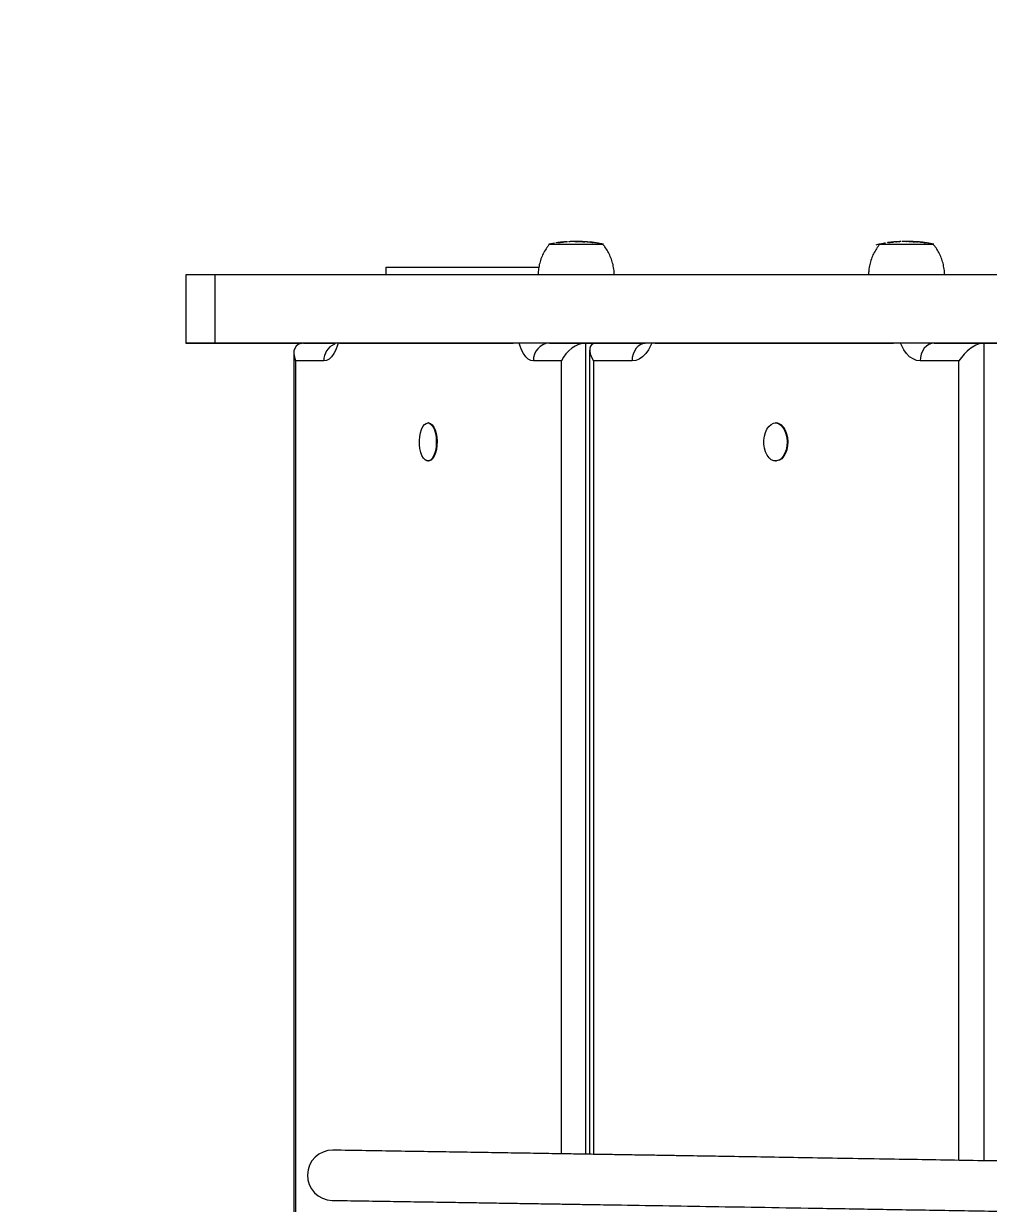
# Model space of a CAD drawing. Header units: millimetres. Extents: x -5411 to 4453, y -4856 to 4572.
# Drawn here: x -2352.3 to -1971.7, y -863.9 to -398.5 of the extents above; entities that cross this region are included whole.
import ezdxf

# ---------------------------------------------------------------- set-up
doc = ezdxf.new("R2010")
doc.units = ezdxf.units.MM
for name, color, linetype in [('DIKOM_ОБЪЕКТ', 7, 'Continuous'), ('DIKOM_РАЗМЕР_ЗОНА', 7, 'Continuous'), ('DIKOM_РАЗМЕР_ОБЪЕКТА', 7, 'Continuous')]:
    doc.layers.add(name, color=color, linetype=linetype)
doc.styles.add('style1', font='arial.ttf', dxfattribs={"width": 0.8})
doc.dimstyles.new('1-50', dxfattribs={"dimtxt": 300, "dimasz": 200, "dimexe": 100, "dimexo": 0, "dimgap": 100, "dimtad": 1, "dimdec": 0, "dimtxsty": 'style1', "dimcen": 0, "dimclrd": 7, "dimclre": 7, "dimadec": 1, "dimazin": 2, "dimtfac": 1, "dimtdec": 0, "dimtmove": 1, "dimatfit": 3, "dimfxl": 0, "dimlwd": 25, "dimlwe": 18, "dimarcsym": 0})

# ---------------------------------------------------------------- blocks, each defined once
blk = doc.blocks.new('*D18')
at = {"layer": 'Defpoints', "color": 0, "transparency": 16777216}
for p in [(2387.05, 2132.04), (-2288.17, -1197.55), (-2288.17, -4149.78)]:
    blk.add_point(p, dxfattribs=at)
at = {"layer": 'DIKOM_РАЗМЕР_ОБЪЕКТА', "color": 7, "lineweight": 18, "transparency": 16777216}
for p, q in [((2387.05, 2132.04), (2387.05, -4249.78)), ((-2288.17, -1197.55), (-2288.17, -4249.78))]:
    blk.add_line(p, q, dxfattribs=at)
at = {"layer": 'DIKOM_РАЗМЕР_ОБЪЕКТА', "color": 7, "lineweight": 25, "transparency": 16777216}
blk.add_line((2187.05, -4149.78), (-2088.17, -4149.78), dxfattribs=at)
at = {"layer": 'DIKOM_РАЗМЕР_ОБЪЕКТА', "color": 7, "transparency": 16777216}
for points in [[(-2088.17, -4116.44), (-2088.17, -4183.11), (-2288.17, -4149.78)], [(2187.05, -4116.44), (2187.05, -4183.11), (2387.05, -4149.78)]]:
    blk.add_solid(points, dxfattribs=at)
at = {"layer": 'DIKOM_РАЗМЕР_ОБЪЕКТА', "color": 0, "transparency": 16777216, "insert": (49.44, -3896.6), "char_height": 300, "attachment_point": 5, "style": 'style1'}
blk.add_mtext('4700', dxfattribs=at)
blk = doc.blocks.new('*D17')
at = {"layer": 'Defpoints', "color": 0, "transparency": 16777216}
for p in [(2072.05, 2677.64), (-4352.5, -1563.61), (-993.06, -1563.61)]:
    blk.add_point(p, dxfattribs=at)
at = {"layer": 'DIKOM_РАЗМЕР_ОБЪЕКТА', "color": 7, "lineweight": 18, "transparency": 16777216}
for p, q in [((2072.05, 2677.64), (-4452.5, 2677.64)), ((-993.06, -1563.61), (-4452.5, -1563.61))]:
    blk.add_line(p, q, dxfattribs=at)
at = {"layer": 'DIKOM_РАЗМЕР_ОБЪЕКТА', "color": 7, "lineweight": 25, "transparency": 16777216}
blk.add_line((-4352.5, 2477.64), (-4352.5, -1363.61), dxfattribs=at)
at = {"layer": 'DIKOM_РАЗМЕР_ОБЪЕКТА', "color": 7, "transparency": 16777216}
for points in [[(-4385.83, 2477.64), (-4319.17, 2477.64), (-4352.5, 2677.64)], [(-4385.83, -1363.61), (-4319.17, -1363.61), (-4352.5, -1563.61)]]:
    blk.add_solid(points, dxfattribs=at)
at = {"layer": 'DIKOM_РАЗМЕР_ОБЪЕКТА', "color": 0, "transparency": 16777216, "insert": (-4505.67, 774.58), "char_height": 300, "attachment_point": 5, "rotation": 90, "style": 'style1'}
blk.add_mtext('4200', dxfattribs=at)
blk = doc.blocks.new('*D15')
at = {"layer": 'Defpoints', "color": 0, "transparency": 16777216}
for p in [(4453.3, 2185.88), (-3812.95, -1476.34), (4453.3, -4756.32)]:
    blk.add_point(p, dxfattribs=at)
at = {"layer": 'DIKOM_РАЗМЕР_ЗОНА', "color": 7, "lineweight": 18, "transparency": 16777216}
for p, q in [((4453.3, 2185.88), (4453.3, -4856.32)), ((-3812.95, -1476.34), (-3812.95, -4856.32))]:
    blk.add_line(p, q, dxfattribs=at)
at = {"layer": 'DIKOM_РАЗМЕР_ЗОНА', "color": 7, "lineweight": 25, "transparency": 16777216}
blk.add_line((-3612.95, -4756.32), (4253.3, -4756.32), dxfattribs=at)
at = {"layer": 'DIKOM_РАЗМЕР_ЗОНА', "color": 7, "transparency": 16777216}
for points in [[(-3612.95, -4722.99), (-3612.95, -4789.66), (-3812.95, -4756.32)], [(4253.3, -4722.99), (4253.3, -4789.66), (4453.3, -4756.32)]]:
    blk.add_solid(points, dxfattribs=at)
at = {"layer": 'DIKOM_РАЗМЕР_ЗОНА', "color": 0, "transparency": 16777216, "insert": (320.18, -4503.05), "char_height": 300, "attachment_point": 5, "style": 'style1'}
blk.add_mtext('8300', dxfattribs=at)
blk = doc.blocks.new('*D16')
at = {"layer": 'Defpoints', "color": 0, "transparency": 16777216}
for p in [(-4960.5, 4571.52), (2653.3, 4571.52), (491.45, -3022.36)]:
    blk.add_point(p, dxfattribs=at)
at = {"layer": 'DIKOM_РАЗМЕР_ЗОНА', "color": 7, "lineweight": 18, "transparency": 16777216}
for p, q in [((2653.3, 4571.52), (-5060.5, 4571.52)), ((491.45, -3022.36), (-5060.5, -3022.36))]:
    blk.add_line(p, q, dxfattribs=at)
at = {"layer": 'DIKOM_РАЗМЕР_ЗОНА', "color": 7, "lineweight": 25, "transparency": 16777216}
blk.add_line((-4960.5, -2822.36), (-4960.5, 4371.52), dxfattribs=at)
at = {"layer": 'DIKOM_РАЗМЕР_ЗОНА', "color": 7, "transparency": 16777216}
for points in [[(-4993.84, 4371.52), (-4927.17, 4371.52), (-4960.5, 4571.52)], [(-4993.84, -2822.36), (-4927.17, -2822.36), (-4960.5, -3022.36)]]:
    blk.add_solid(points, dxfattribs=at)
at = {"layer": 'DIKOM_РАЗМЕР_ЗОНА', "color": 0, "transparency": 16777216, "insert": (-5213.68, 774.58), "char_height": 300, "attachment_point": 5, "rotation": 90, "style": 'style1'}
blk.add_mtext('7600', dxfattribs=at)

msp = doc.modelspace()

# ---------------------------------------------------------------- linework, layer by layer
at = {"layer": 'DIKOM_ОБЪЕКТ', "color": 7, "linetype": 'Continuous', "lineweight": 15}
for p, q in [((-2142.94, -485.12), (-2145, -485.52)), ((-2141, -484.84), (-2142.3, -485.03)), ((-2141.96, -484.96), (-2141.87, -484.94)), ((-2141.81, -484.93), (-2141.8, -484.93)), ((-2141.47, -484.89), (-2141.47, -484.88)), ((-2138.38, -484.58), (-2138.27, -484.57)), ((-2137.81, -484.54), (-2137.92, -484.56)), ((-2136.6, -484.51), (-2137.39, -484.54)), ((-2137.11, -484.52), (-2136.99, -484.51)), ((-2136.28, -484.5), (-2136.56, -484.5)), ((-2134.81, -484.49), (-2134.99, -484.49)), ((-2134.82, -484.5), (-2134.2, -484.49)), ((-2134.34, -484.52), (-2133.4, -484.5)), ((-2128.6, -484.75), (-2129.33, -484.65)), ((-2128.7, -484.72), (-2128.43, -484.74)), ((-2127.22, -484.89), (-2128.14, -484.8)), ((-2128.07, -484.78), (-2127.6, -484.84)), ((-2126.96, -484.92), (-2127.22, -484.88)), ((-2011.17, -484.88), (-2011.17, -484.88)), ((-2008.19, -484.59), (-2008.96, -484.63)), ((-2008.17, -484.58), (-2008, -484.57)), ((-2007.54, -484.54), (-2007.72, -484.55)), ((-2006.92, -484.52), (-2006.71, -484.51)), ((-2004.65, -484.49), (-2004.8, -484.49)), ((-2004.14, -484.49), (-2004.05, -484.49)), ((-2000.65, -484.53), (-2000.63, -484.53)), ((-1998.71, -484.67), (-1998.88, -484.65)), ((-1998.54, -484.75), (-1998.88, -484.66)), ((-1998.48, -484.7), (-1998.26, -484.73)), ((-1996.55, -484.92), (-1998.09, -484.8)), ((-1997.9, -484.77), (-1996.61, -484.91)), ((-1996.55, -484.92), (-1996.55, -484.92)), ((-2288.27, -497.55), (-2288.27, -524.55)), ((-2276.73, -524.55), (-2276.73, -497.55)), ((-2209.29, -494.56), (-2149.04, -494.56)), ((-2209.29, -497.54), (-2209.29, -494.56)), ((-2209.29, -497.54), (-2209.29, -494.56)), ((-2209.29, -494.56), (-2209.29, -494.56)), ((-2241.85, -524.55), (-2229.42, -524.55)), ((-2227.67, -524.55), (-2159.2, -524.54)), ((-2156.4, -524.54), (-2159.2, -524.54)), ((-2144.92, -524.54), (-2130.69, -524.54)), ((-2130.69, -524.54), (-2126.34, -524.54)), ((-2130.69, -524.54), (-2130.69, -844.53)), ((-2126.3, -524.54), (-2107.15, -524.54)), ((-2103.3, -524.54), (-2009.18, -524.54)), ((-2005.79, -524.54), (-2009.18, -524.54)), ((-1993.07, -524.54), (-1973.52, -524.54)), ((-1973.52, -524.54), (-1968.11, -524.54)), ((-1973.52, -524.54), (-1973.52, -847.12)), ((-2245.73, -528.43), (-2245.73, -1166.66)), ((-2129.02, -527.26), (-2129.02, -844.56)), ((-2245, -531.55), (-2245, -1163.55)), ((-2233.89, -531.55), (-2245, -531.55)), ((-2140.07, -531.54), (-2151.19, -531.54)), ((-2140.07, -844.38), (-2140.07, -531.54)), ((-2112.28, -531.54), (-2127.56, -531.54)), ((-2127.56, -531.54), (-2127.56, -844.58)), ((-1983.34, -531.54), (-1998.61, -531.54)), ((-1983.34, -846.96), (-1983.34, -531.54)), ((-2192.54, -556.04), (-2192.84, -556.04)), ((-2055.45, -556.04), (-2055.71, -556.04)), ((-2192.84, -571.04), (-2192.54, -571.04)), ((-2055.71, -571.04), (-2055.45, -571.04))]:
    msp.add_line(p, q, dxfattribs=at)
at = {"layer": 'DIKOM_ОБЪЕКТ', "color": 7, "linetype": 'Continuous', "lineweight": 15, "flags": 128}
for points in [[(-2144.84, -485.54), (-2144.98, -485.54), (-2145.14, -485.54), (-2144.93, -485.54), (-2144.36, -485.54), (-2143.45, -485.54), (-2142.23, -485.54), (-2140.75, -485.54), (-2139.04, -485.54), (-2137.17, -485.54), (-2135.21, -485.54)], [(-2144.84, -485.54), (-2144.84, -485.54), (-2144.64, -485.54), (-2144.08, -485.54), (-2143.2, -485.54), (-2142.01, -485.54), (-2140.57, -485.54), (-2138.91, -485.54), (-2137.09, -485.54), (-2135.18, -485.54)], [(-2135.21, -485.54), (-2133.22, -485.54), (-2131.26, -485.54), (-2129.41, -485.54), (-2127.73, -485.54), (-2126.27, -485.54), (-2125.09, -485.54), (-2124.22, -485.54), (-2123.7, -485.54), (-2123.54, -485.54), (-2123.75, -485.54), (-2123.84, -485.54)], [(-2135.18, -485.54), (-2133.25, -485.54), (-2131.35, -485.54), (-2129.55, -485.54), (-2127.91, -485.54), (-2126.5, -485.54), (-2125.35, -485.54), (-2124.5, -485.54), (-2124, -485.54), (-2123.84, -485.54)], [(-2014.51, -485.54), (-2014.76, -485.54), (-2014.77, -485.54), (-2014.42, -485.54), (-2013.71, -485.54), (-2012.67, -485.54), (-2011.34, -485.54), (-2009.75, -485.54), (-2007.98, -485.54), (-2006.06, -485.54)], [(-2014.51, -485.54), (-2014.47, -485.54), (-2014.13, -485.54), (-2013.44, -485.54), (-2012.43, -485.54), (-2011.13, -485.54), (-2009.59, -485.54), (-2007.87, -485.54), (-2006.01, -485.54)], [(-2006.06, -485.54), (-2004.08, -485.54), (-2002.09, -485.54), (-2000.17, -485.54), (-1998.38, -485.54), (-1996.79, -485.54), (-1995.43, -485.54), (-1994.37, -485.54), (-1993.64, -485.54), (-1993.26, -485.54), (-1993.25, -485.54), (-1993.51, -485.54)], [(-2006.01, -485.54), (-2004.08, -485.54), (-2002.15, -485.54), (-2000.28, -485.54), (-1998.54, -485.54), (-1996.99, -485.54), (-1995.67, -485.54), (-1994.64, -485.54), (-1993.93, -485.54), (-1993.56, -485.54), (-1993.51, -485.54)], [(-2276.73, -497.55), (-2279.4, -497.55), (-2281.73, -497.55), (-2283.71, -497.55), (-2285.33, -497.55), (-2286.61, -497.55), (-2287.52, -497.55), (-2288.08, -497.55), (-2288.27, -497.55), (-2288.27, -497.55)], [(-1968.23, -497.54), (-1983.95, -497.54), (-1999.42, -497.54), (-2014.63, -497.54), (-2029.58, -497.54), (-2044.26, -497.54), (-2058.68, -497.54), (-2072.82, -497.54), (-2086.68, -497.54), (-2100.26, -497.54), (-2113.56, -497.54), (-2126.57, -497.54), (-2139.29, -497.54), (-2151.72, -497.54), (-2163.84, -497.54), (-2175.67, -497.54), (-2187.19, -497.54), (-2198.41, -497.54), (-2209.31, -497.54), (-2219.9, -497.54), (-2230.18, -497.54), (-2240.14, -497.54), (-2249.77, -497.54), (-2259.09, -497.54), (-2268.07, -497.54), (-2276.73, -497.55)], [(-2276.73, -524.55), (-2279.4, -524.55), (-2281.73, -524.55), (-2283.71, -524.55), (-2285.33, -524.55), (-2286.61, -524.55), (-2287.52, -524.55), (-2288.08, -524.55), (-2288.27, -524.55), (-2288.1, -524.55), (-2287.57, -524.55), (-2286.68, -524.55), (-2285.43, -524.55), (-2283.83, -524.55), (-2281.87, -524.55), (-2279.57, -524.55), (-2276.93, -524.55), (-2273.95, -524.55), (-2270.64, -524.55), (-2267.02, -524.55), (-2263.08, -524.55), (-2258.84, -524.55), (-2254.31, -524.55), (-2249.51, -524.55), (-2244.43, -524.55), (-2242.38, -524.55)], [(-1968.23, -524.54), (-1983.95, -524.54), (-1999.42, -524.54), (-2014.63, -524.54), (-2029.58, -524.54), (-2044.26, -524.54), (-2058.68, -524.54), (-2072.82, -524.54), (-2086.68, -524.54), (-2100.26, -524.54), (-2113.56, -524.54), (-2126.57, -524.54), (-2139.29, -524.54), (-2151.72, -524.54), (-2163.84, -524.54), (-2175.67, -524.54), (-2187.19, -524.54), (-2198.41, -524.54), (-2209.31, -524.54), (-2219.9, -524.54), (-2230.18, -524.54), (-2240.14, -524.54), (-2249.77, -524.54), (-2259.09, -524.54), (-2268.07, -524.54), (-2276.73, -524.55)], [(-2228.25, -524.55), (-2228.49, -525.36), (-2229.17, -527.15), (-2229.97, -528.68), (-2230.86, -529.91), (-2231.83, -530.81), (-2232.84, -531.36), (-2233.89, -531.55)], [(-2227.67, -524.55), (-2228.3, -524.55), (-2228.59, -524.55), (-2228.61, -524.55)], [(-2151.19, -531.54), (-2152.23, -531.36), (-2153.25, -530.81), (-2154.22, -529.91), (-2155.11, -528.68), (-2155.9, -527.15), (-2156.58, -525.36), (-2156.83, -524.54)], [(-2106.74, -524.54), (-2107.82, -524.68), (-2108.86, -525.07), (-2109.82, -525.72), (-2110.66, -526.59), (-2111.35, -527.65), (-2111.86, -528.86), (-2112.18, -530.18), (-2112.28, -531.54)], [(-2104.53, -524.54), (-2104.87, -525.36), (-2105.8, -527.15), (-2106.9, -528.68), (-2108.12, -529.91), (-2109.45, -530.81), (-2110.85, -531.36), (-2112.28, -531.54)], [(-2103.3, -524.54), (-2104.23, -524.54), (-2104.86, -524.54), (-2105.04, -524.54)], [(-1998.61, -531.54), (-2000.05, -531.35), (-2001.45, -530.8), (-2002.78, -529.9), (-2004, -528.67), (-2005.1, -527.14), (-2006.03, -525.35), (-2006.37, -524.54)], [(-1993.07, -524.54), (-1994.15, -524.67), (-1995.19, -525.07), (-1996.15, -525.72), (-1996.99, -526.59), (-1997.68, -527.65), (-1998.19, -528.86), (-1998.51, -530.17), (-1998.61, -531.54)], [(-2189.61, -561.68), (-2189.5, -563.29), (-2189.56, -564.91), (-2189.76, -566.46), (-2190.11, -567.88), (-2190.59, -569.09), (-2191.17, -570.05), (-2191.84, -570.7), (-2192.54, -571.01), (-2193.26, -570.98), (-2193.96, -570.6), (-2194.61, -569.89), (-2195.18, -568.88), (-2195.63, -567.63), (-2195.96, -566.18), (-2196.14, -564.61), (-2196.16, -562.99), (-2196.03, -561.39), (-2195.75, -559.9), (-2195.33, -558.57), (-2194.8, -557.48), (-2194.17, -556.67), (-2193.49, -556.19), (-2192.77, -556.05), (-2192.05, -556.25), (-2191.37, -556.8), (-2190.76, -557.67), (-2190.25, -558.81), (-2189.86, -560.17), (-2189.61, -561.68)], [(-2192.54, -556.04), (-2192.47, -556.05), (-2191.76, -556.25), (-2191.08, -556.8), (-2190.47, -557.67), (-2189.95, -558.81), (-2189.56, -560.17), (-2189.31, -561.68)], [(-2052.09, -558.93), (-2051.57, -560.31), (-2051.25, -561.84), (-2051.13, -563.45), (-2051.22, -565.07), (-2051.53, -566.61), (-2052.03, -568.01), (-2052.7, -569.2), (-2053.52, -570.13), (-2054.44, -570.74), (-2055.41, -571.02), (-2056.4, -570.95), (-2057.36, -570.54), (-2058.24, -569.79), (-2059, -568.76), (-2059.61, -567.48), (-2060.04, -566.01), (-2060.26, -564.43), (-2060.27, -562.81), (-2060.07, -561.23), (-2059.67, -559.75), (-2059.07, -558.44), (-2058.33, -557.38), (-2057.46, -556.6), (-2056.5, -556.15), (-2055.52, -556.05), (-2054.54, -556.29), (-2053.61, -556.87), (-2052.78, -557.77), (-2052.09, -558.93)], [(-2189.31, -561.68), (-2189.21, -563.29), (-2189.26, -564.91), (-2189.47, -566.46), (-2189.82, -567.88), (-2190.29, -569.09), (-2190.88, -570.05), (-2191.54, -570.7), (-2192.24, -571.01), (-2192.54, -571.04)], [(-2051.83, -558.93), (-2051.31, -560.31), (-2050.98, -561.84), (-2050.87, -563.45), (-2050.96, -565.07), (-2051.27, -566.61), (-2051.77, -568.01), (-2052.44, -569.2), (-2053.26, -570.13), (-2054.17, -570.74), (-2055.15, -571.02), (-2055.45, -571.04)]]:
    msp.add_lwpolyline(points, dxfattribs=at)
at = {"layer": 'DIKOM_ОБЪЕКТ', "color": 7, "linetype": 'Continuous', "lineweight": 15}
for centre, radius, start, end in [((-2226.89, -531.35), 7, 113.4243, 181.5703), ((-2144.53, -531.2), 6.67, 93.3212, 182.9755), ((-2055.9, -560.32), 4.3, 18.7591, 83.9203), ((-2230.44, -852.85), 9.9, 89.0371, 268.8813)]:
    msp.add_arc(centre, radius, start, end, dxfattribs=at)
for centre, major_axis, ratio, start_param, end_param in [((-2238.73, -531.55), (5.95, -5.95), 0.620032, 2.586545, 4.157341), ((-2133.8, -531.54), (5.95, 5.95), 0.620046, 0.555, 2.125796), ((-2122.02, -531.54), (6.28, -6.28), 0.491281, 2.68492, 4.255716), ((-1977.79, -531.54), (6.28, 6.28), 0.491298, 0.456637, 2.027434)]:
    msp.add_ellipse(centre, major_axis=major_axis, ratio=ratio, start_param=start_param, end_param=end_param, dxfattribs=at)
for points, knots in [([(-2144.77, -485.47), (-2144.79, -485.49), (-2145.33, -486.04), (-2146.21, -487.3), (-2147.37, -489.24), (-2148.27, -491.34), (-2148.91, -493.54), (-2149.28, -495.62), (-2149.3, -496.96), (-2149.3, -497.54)], [0, 0, 0, 0, 0.00687, 0.176247, 0.347723, 0.520548, 0.694265, 0.868542, 1, 1, 1, 1]), ([(-2140.69, -484.79), (-2140.9, -484.81), (-2141.32, -484.86), (-2141.74, -484.92), (-2141.96, -484.96)], [0, 0, 0, 0, 0.489454, 1, 1, 1, 1]), ([(-2141.47, -484.88), (-2141.34, -484.86), (-2141.08, -484.83), (-2140.83, -484.8), (-2140.7, -484.78)], [0, 0, 0, 0, 0.510254, 1, 1, 1, 1]), ([(-2140.7, -484.78), (-2140.55, -484.77), (-2140.29, -484.74), (-2139.95, -484.7), (-2139.69, -484.67), (-2139.47, -484.65), (-2139.41, -484.65), (-2139.38, -484.65)], [0, 0, 0, 0, 0.234332, 0.380671, 0.527302, 0.717627, 1, 1, 1, 1]), ([(-2139.05, -484.62), (-2139.07, -484.62), (-2139.13, -484.62), (-2139.37, -484.65), (-2139.69, -484.68), (-2140.15, -484.73), (-2140.5, -484.77), (-2140.69, -484.79)], [0, 0, 0, 0, 0.17766, 0.374397, 0.535998, 0.734238, 1, 1, 1, 1]), ([(-2140.14, -484.72), (-2140.2, -484.72), (-2140.35, -484.73), (-2140.49, -484.76), (-2140.57, -484.77)], [0, 0, 0, 0, 0.403996, 1, 1, 1, 1]), ([(-2138.22, -484.57), (-2138.38, -484.58), (-2138.72, -484.58), (-2139.06, -484.63), (-2139.24, -484.65)], [0, 0, 0, 0, 0.46983, 1, 1, 1, 1]), ([(-2137.92, -484.56), (-2138, -484.56), (-2138.15, -484.57), (-2138.3, -484.58), (-2138.38, -484.58)], [0, 0, 0, 0, 0.52426, 1, 1, 1, 1]), ([(-2136.65, -484.51), (-2136.73, -484.51), (-2136.88, -484.52), (-2137.03, -484.52), (-2137.11, -484.52)], [0, 0, 0, 0, 0.515888, 1, 1, 1, 1]), ([(-2136.56, -484.5), (-2136.57, -484.5), (-2136.61, -484.5), (-2136.64, -484.51), (-2136.65, -484.51)], [0, 0, 0, 0, 0.502083, 1, 1, 1, 1]), ([(-2134.99, -484.49), (-2135.09, -484.49), (-2135.36, -484.49), (-2135.67, -484.49), (-2135.79, -484.49), (-2135.82, -484.49), (-2135.83, -484.49), (-2135.84, -484.49), (-2135.87, -484.49), (-2135.93, -484.49), (-2136.05, -484.49), (-2136.17, -484.49), (-2136.26, -484.5), (-2136.28, -484.5)], [0, 0, 0, 0, 0.164887, 0.439095, 0.714885, 0.753431, 0.773727, 0.785014, 0.795621, 0.821075, 0.874653, 0.971368, 1, 1, 1, 1]), ([(-2134.2, -484.49), (-2134.29, -484.49), (-2134.39, -484.49), (-2134.59, -484.49), (-2134.71, -484.49), (-2134.81, -484.49)], [0, 0, 0, 0, 0.443383, 0.499911, 1, 1, 1, 1]), ([(-2133.5, -484.49), (-2133.63, -484.49), (-2133.91, -484.49), (-2134.26, -484.49), (-2134.46, -484.49)], [0, 0, 0, 0, 0.438989, 1, 1, 1, 1]), ([(-2132.31, -484.51), (-2132.54, -484.51), (-2132.94, -484.5), (-2133.34, -484.49), (-2133.46, -484.49), (-2133.5, -484.49)], [0, 0, 0, 0, 0.494553, 0.858383, 1, 1, 1, 1]), ([(-2133.33, -484.49), (-2133.27, -484.49), (-2133.16, -484.49), (-2132.86, -484.49), (-2132.55, -484.5), (-2132.35, -484.5), (-2132.28, -484.5)], [0, 0, 0, 0, 0.289602, 0.580115, 0.846017, 1, 1, 1, 1]), ([(-2130.92, -484.54), (-2131.11, -484.53), (-2131.57, -484.51), (-2132.17, -484.5), (-2132.6, -484.49), (-2132.78, -484.49), (-2132.83, -484.49), (-2132.84, -484.49), (-2132.85, -484.49), (-2132.86, -484.49), (-2132.89, -484.49), (-2132.99, -484.49), (-2133.17, -484.49), (-2133.24, -484.49)], [0, 0, 0, 0, 0.191907, 0.464362, 0.604246, 0.639257, 0.647365, 0.652887, 0.659375, 0.671006, 0.702772, 0.89682, 1, 1, 1, 1]), ([(-2130.49, -484.56), (-2130.54, -484.56), (-2130.61, -484.56), (-2131.03, -484.55), (-2131.49, -484.53), (-2131.94, -484.52), (-2132.21, -484.51), (-2132.31, -484.51)], [0, 0, 0, 0, 0.303303, 0.504249, 0.70522, 0.898182, 1, 1, 1, 1]), ([(-2132.28, -484.5), (-2132.1, -484.51), (-2131.79, -484.52), (-2131.41, -484.53), (-2131.13, -484.53), (-2130.99, -484.54), (-2130.95, -484.54), (-2130.94, -484.54)], [0, 0, 0, 0, 0.256114, 0.437056, 0.617798, 0.843502, 1, 1, 1, 1]), ([(-2129.88, -484.6), (-2129.97, -484.59), (-2130.18, -484.58), (-2130.38, -484.57), (-2130.5, -484.56)], [0, 0, 0, 0, 0.454637, 1, 1, 1, 1]), ([(-2130.04, -484.62), (-2129.99, -484.61), (-2129.9, -484.58), (-2129.81, -484.61), (-2129.76, -484.63)], [0, 0, 0, 0, 0.500072, 1, 1, 1, 1]), ([(-2129.59, -484.65), (-2129.66, -484.65), (-2129.81, -484.64), (-2129.96, -484.63), (-2130.04, -484.62)], [0, 0, 0, 0, 0.477352, 1, 1, 1, 1]), ([(-2129.35, -484.65), (-2129.39, -484.64), (-2129.47, -484.62), (-2129.55, -484.64), (-2129.59, -484.65)], [0, 0, 0, 0, 0.500066, 1, 1, 1, 1]), ([(-2127.6, -484.84), (-2127.92, -484.79), (-2128.29, -484.74), (-2128.65, -484.71), (-2128.69, -484.7)], [0, 0, 0, 0, 0.88765, 1, 1, 1, 1]), ([(-2128.14, -484.8), (-2128.22, -484.79), (-2128.37, -484.77), (-2128.52, -484.76), (-2128.6, -484.75)], [0, 0, 0, 0, 0.501723, 1, 1, 1, 1]), ([(-2128.43, -484.74), (-2128.41, -484.74), (-2128.37, -484.75), (-2128.33, -484.76), (-2128.32, -484.76), (-2128.31, -484.76)], [0, 0, 0, 0, 0.499683, 0.749761, 1, 1, 1, 1]), ([(-2128.31, -484.76), (-2128.31, -484.76), (-2128.3, -484.76), (-2128.3, -484.77), (-2128.3, -484.77)], [0, 0, 0, 0, 0.532582, 1, 1, 1, 1]), ([(-2128.3, -484.77), (-2128.26, -484.77), (-2128.21, -484.77), (-2128.13, -484.77), (-2128.09, -484.78), (-2128.07, -484.78)], [0, 0, 0, 0, 0.500007, 0.749966, 1, 1, 1, 1]), ([(-2127.14, -484.93), (-2127.1, -484.92), (-2127.04, -484.9), (-2126.98, -484.91), (-2126.96, -484.92)], [0, 0, 0, 0, 0.657982, 1, 1, 1, 1]), ([(-2126.69, -485), (-2126.77, -484.99), (-2126.92, -484.96), (-2127.07, -484.94), (-2127.14, -484.93)], [0, 0, 0, 0, 0.563195, 1, 1, 1, 1]), ([(-2126.51, -484.98), (-2126.52, -484.98), (-2126.58, -484.96), (-2126.64, -484.98), (-2126.69, -485)], [0, 0, 0, 0, 0.226456, 1, 1, 1, 1]), ([(-2123.7, -485.52), (-2124, -485.45), (-2124.93, -485.23), (-2125.87, -485.08), (-2126.5, -484.98)], [0, 0, 0, 0, 0.321831, 1, 1, 1, 1]), ([(-2119.36, -497.55), (-2119.36, -497.4), (-2119.32, -496.45), (-2119.54, -494.73), (-2120.04, -492.45), (-2120.81, -490.31), (-2121.81, -488.36), (-2122.83, -486.76), (-2123.58, -485.88), (-2123.88, -485.54)], [0, 0, 0, 0, 0.033443, 0.217274, 0.395129, 0.567513, 0.734685, 0.896745, 1, 1, 1, 1]), ([(-2014.43, -485.46), (-2014.46, -485.48), (-2015, -486.04), (-2015.88, -487.3), (-2017.04, -489.23), (-2017.94, -491.33), (-2018.58, -493.53), (-2018.96, -495.62), (-2018.97, -496.96), (-2018.98, -497.54)], [0, 0, 0, 0, 0.00722, 0.176557, 0.347976, 0.520765, 0.694432, 0.868661, 1, 1, 1, 1]), ([(-2012.29, -485.06), (-2012.58, -485.11), (-2013.86, -485.29), (-2015.1, -485.61), (-2016.06, -485.85)], [0, 0, 0, 0, 0.234389, 1, 1, 1, 1]), ([(-2010.45, -484.78), (-2010.65, -484.81), (-2011.07, -484.86), (-2011.48, -484.92), (-2011.69, -484.95)], [0, 0, 0, 0, 0.489445, 1, 1, 1, 1]), ([(-2011.17, -484.88), (-2011.04, -484.86), (-2010.79, -484.82), (-2010.54, -484.79), (-2010.42, -484.78)], [0, 0, 0, 0, 0.510258, 1, 1, 1, 1]), ([(-2008.96, -484.63), (-2009.01, -484.64), (-2009.14, -484.65), (-2009.45, -484.68), (-2009.91, -484.72), (-2010.25, -484.76), (-2010.45, -484.78)], [0, 0, 0, 0, 0.147745, 0.367925, 0.63797, 1, 1, 1, 1]), ([(-2010.42, -484.78), (-2010.26, -484.76), (-2010.01, -484.73), (-2009.66, -484.7), (-2009.43, -484.67), (-2009.33, -484.67), (-2009.3, -484.66)], [0, 0, 0, 0, 0.378492, 0.614864, 0.851658, 1, 1, 1, 1]), ([(-2007.72, -484.55), (-2007.8, -484.56), (-2007.95, -484.57), (-2008.1, -484.57), (-2008.17, -484.58)], [0, 0, 0, 0, 0.52452, 1, 1, 1, 1]), ([(-2006.51, -484.5), (-2006.62, -484.5), (-2006.98, -484.51), (-2007.34, -484.54), (-2007.59, -484.55)], [0, 0, 0, 0, 0.313031, 1, 1, 1, 1]), ([(-2006.47, -484.51), (-2006.55, -484.51), (-2006.7, -484.51), (-2006.85, -484.52), (-2006.92, -484.52)], [0, 0, 0, 0, 0.515989, 1, 1, 1, 1]), ([(-2006.24, -484.49), (-2006.28, -484.5), (-2006.36, -484.5), (-2006.43, -484.5), (-2006.47, -484.51)], [0, 0, 0, 0, 0.502034, 1, 1, 1, 1]), ([(-2004.8, -484.49), (-2004.89, -484.49), (-2005.15, -484.49), (-2005.36, -484.49), (-2005.46, -484.49), (-2005.49, -484.49), (-2005.5, -484.49), (-2005.52, -484.49), (-2005.54, -484.49), (-2005.6, -484.49), (-2005.72, -484.49), (-2005.83, -484.49), (-2005.91, -484.49)], [0, 0, 0, 0, 0.182829, 0.486853, 0.640764, 0.720715, 0.770802, 0.781974, 0.793436, 0.820542, 0.873089, 1, 1, 1, 1]), ([(-2004.05, -484.49), (-2004.14, -484.49), (-2004.24, -484.49), (-2004.44, -484.49), (-2004.55, -484.49), (-2004.65, -484.49)], [0, 0, 0, 0, 0.443403, 0.5, 1, 1, 1, 1]), ([(-2003.31, -484.49), (-2003.39, -484.49), (-2003.63, -484.49), (-2003.99, -484.49), (-2004.23, -484.49), (-2004.29, -484.49)], [0, 0, 0, 0, 0.281696, 0.827012, 1, 1, 1, 1]), ([(-2002.19, -484.51), (-2002.42, -484.5), (-2002.81, -484.49), (-2003.18, -484.49), (-2003.28, -484.49), (-2003.31, -484.49)], [0, 0, 0, 0, 0.491196, 0.85253, 1, 1, 1, 1]), ([(-2003.08, -484.49), (-2003.04, -484.49), (-2002.95, -484.49), (-2002.68, -484.49), (-2002.38, -484.49), (-2002.19, -484.5), (-2002.12, -484.5)], [0, 0, 0, 0, 0.289625, 0.580198, 0.846094, 1, 1, 1, 1]), ([(-2000.63, -484.53), (-2000.73, -484.53), (-2001.12, -484.51), (-2001.69, -484.5), (-2002.2, -484.49), (-2002.44, -484.49), (-2002.5, -484.49), (-2002.51, -484.49), (-2002.52, -484.49), (-2002.53, -484.49), (-2002.57, -484.49), (-2002.69, -484.49), (-2002.93, -484.49), (-2003.02, -484.49)], [0, 0, 0, 0, 0.093261, 0.385383, 0.54704, 0.600561, 0.608793, 0.614113, 0.620253, 0.630997, 0.659597, 0.862496, 1, 1, 1, 1]), ([(-2000.21, -484.56), (-2000.28, -484.55), (-2000.41, -484.55), (-2000.88, -484.54), (-2001.37, -484.53), (-2001.83, -484.52), (-2002.1, -484.51), (-2002.19, -484.51)], [0, 0, 0, 0, 0.303306, 0.504257, 0.705252, 0.898191, 1, 1, 1, 1]), ([(-2002.12, -484.5), (-2001.94, -484.5), (-2001.63, -484.51), (-2001.23, -484.52), (-2000.93, -484.53), (-2000.74, -484.53), (-2000.68, -484.53), (-2000.65, -484.53)], [0, 0, 0, 0, 0.256091, 0.437045, 0.617817, 0.84349, 1, 1, 1, 1]), ([(-2000.28, -484.55), (-2000.23, -484.55), (-2000.12, -484.56), (-2000.18, -484.56), (-2000.21, -484.56)], [0, 0, 0, 0, 0.500092, 1, 1, 1, 1]), ([(-1999.48, -484.61), (-1999.65, -484.59), (-1999.88, -484.57), (-2000.11, -484.56), (-2000.18, -484.56)], [0, 0, 0, 0, 0.71849, 1, 1, 1, 1]), ([(-1999.96, -484.61), (-1999.85, -484.6), (-1999.69, -484.58), (-1999.53, -484.6), (-1999.48, -484.61)], [0, 0, 0, 0, 0.702852, 1, 1, 1, 1]), ([(-1999.51, -484.65), (-1999.58, -484.64), (-1999.73, -484.63), (-1999.88, -484.62), (-1999.96, -484.61)], [0, 0, 0, 0, 0.477259, 1, 1, 1, 1]), ([(-1998.95, -484.64), (-1999.04, -484.63), (-1999.23, -484.62), (-1999.42, -484.64), (-1999.51, -484.65)], [0, 0, 0, 0, 0.500097, 1, 1, 1, 1]), ([(-1998.09, -484.8), (-1998.16, -484.79), (-1998.31, -484.77), (-1998.46, -484.75), (-1998.54, -484.75)], [0, 0, 0, 0, 0.501732, 1, 1, 1, 1]), ([(-1996.88, -484.88), (-1997.4, -484.8), (-1997.93, -484.73), (-1998.46, -484.69), (-1998.48, -484.69)], [0, 0, 0, 0, 0.965676, 1, 1, 1, 1]), ([(-1998.26, -484.73), (-1998.24, -484.74), (-1998.23, -484.74), (-1998.21, -484.75), (-1998.2, -484.76), (-1998.2, -484.76)], [0, 0, 0, 0, 0.499707, 0.749718, 1, 1, 1, 1]), ([(-1998.2, -484.76), (-1998.2, -484.76), (-1998.19, -484.76), (-1998.19, -484.76), (-1998.19, -484.76)], [0, 0, 0, 0, 0.538915, 1, 1, 1, 1]), ([(-1998.19, -484.76), (-1998.14, -484.76), (-1998.07, -484.77), (-1997.97, -484.77), (-1997.92, -484.77), (-1997.9, -484.77)], [0, 0, 0, 0, 0.499942, 0.749936, 1, 1, 1, 1]), ([(-1997.1, -484.93), (-1997.01, -484.92), (-1996.82, -484.89), (-1996.64, -484.91), (-1996.55, -484.92)], [0, 0, 0, 0, 0.500181, 1, 1, 1, 1]), ([(-1996.65, -485), (-1996.74, -484.98), (-1996.89, -484.96), (-1997.04, -484.94), (-1997.1, -484.93)], [0, 0, 0, 0, 0.56323, 1, 1, 1, 1]), ([(-1996.06, -485), (-1996.15, -484.98), (-1996.35, -484.96), (-1996.54, -484.98), (-1996.65, -485)], [0, 0, 0, 0, 0.443036, 1, 1, 1, 1]), ([(-1993.28, -485.54), (-1993.69, -485.44), (-1994.54, -485.24), (-1995.41, -485.11), (-1995.86, -485.04)], [0, 0, 0, 0, 0.477399, 1, 1, 1, 1]), ([(-1989.04, -497.55), (-1989.03, -497.4), (-1988.99, -496.45), (-1989.22, -494.72), (-1989.71, -492.44), (-1990.49, -490.31), (-1991.48, -488.35), (-1992.51, -486.74), (-1993.28, -485.85), (-1993.58, -485.5)], [0, 0, 0, 0, 0.033578, 0.216703, 0.39387, 0.565591, 0.732131, 0.893563, 1, 1, 1, 1]), ([(-2229.42, -524.55), (-2229.5, -524.71), (-2229.67, -525.06), (-2229.85, -525.29), (-2229.84, -525.28), (-2229.84, -525.28)], [0, 0, 0, 0, 0.340693, 0.739606, 1, 1, 1, 1]), ([(-2107.07, -524.53), (-2107.08, -524.54), (-2107.19, -524.64), (-2107.19, -524.63), (-2107.19, -524.62)], [0, 0, 0, 0, 0.055597, 1, 1, 1, 1]), ([(-1032.15, -863.17), (-1034.15, -863.13), (-1038.77, -863.06), (-1045.75, -862.94), (-1052.76, -862.83), (-1059.56, -862.72), (-1066.1, -862.62), (-1072.35, -862.52), (-1077.97, -862.43), (-1083.03, -862.35), (-1087.7, -862.28), (-1098.67, -862.11), (-1115.94, -861.84), (-1136.62, -861.52), (-1154.49, -861.24), (-1169.41, -861), (-1184.72, -860.76), (-1200.56, -860.51), (-1217.03, -860.24), (-1232.46, -859.99), (-1246.76, -859.76), (-1259.77, -859.54), (-1273.38, -859.32), (-1287.66, -859.08), (-1302.4, -858.83), (-1317.6, -858.57), (-1333.29, -858.3), (-1349.75, -858.01), (-1366.88, -857.71), (-1384.47, -857.4), (-1402.41, -857.08), (-1420.62, -856.76), (-1439.11, -856.43), (-1460.46, -856.04), (-1484.66, -855.61), (-1511.63, -855.12), (-1538.49, -854.64), (-1565.09, -854.16), (-1589.43, -853.73), (-1611.47, -853.34), (-1631.24, -852.99), (-1650.56, -852.64), (-1669.46, -852.31), (-1687.94, -851.99), (-1707.13, -851.66), (-1726.94, -851.31), (-1747.35, -850.96), (-1767.34, -850.62), (-1789.78, -850.23), (-1814.54, -849.81), (-1841.57, -849.35), (-1868.31, -848.9), (-1894.8, -848.45), (-1922.61, -847.98), (-1951.59, -847.49), (-1981.53, -846.99), (-2006.67, -846.57), (-2027.08, -846.23), (-2042.88, -845.97), (-2057.79, -845.72), (-2069, -845.54), (-2076.91, -845.41), (-2081.83, -845.33), (-2086.83, -845.24), (-2092.14, -845.16), (-2097.94, -845.06), (-2104.12, -844.96), (-2110.65, -844.86), (-2117.5, -844.75), (-2124.78, -844.63), (-2132.47, -844.5), (-2140.92, -844.37), (-2150.13, -844.22), (-2160.13, -844.06), (-2170.62, -843.89), (-2181.59, -843.72), (-2193.04, -843.54), (-2205, -843.35), (-2217.47, -843.15), (-2225.95, -843.02), (-2230.28, -842.95)], [0, 0, 0, 0, 0.00579, 0.01337, 0.020544, 0.027314, 0.034849, 0.041814, 0.048208, 0.054029, 0.059344, 0.064591, 0.092882, 0.121489, 0.138618, 0.15575, 0.172895, 0.190072, 0.207306, 0.224624, 0.236692, 0.248748, 0.260772, 0.272749, 0.284675, 0.295859, 0.307027, 0.318209, 0.329427, 0.340686, 0.351787, 0.362923, 0.374082, 0.385243, 0.401161, 0.417039, 0.432865, 0.448626, 0.464321, 0.476709, 0.489086, 0.501471, 0.51388, 0.526321, 0.538785, 0.553508, 0.568264, 0.583046, 0.597851, 0.619034, 0.640208, 0.661317, 0.682377, 0.703403, 0.728341, 0.75325, 0.778146, 0.792751, 0.80689, 0.820509, 0.833612, 0.838372, 0.843061, 0.847737, 0.852872, 0.858571, 0.864835, 0.87126, 0.878189, 0.885623, 0.893564, 0.902011, 0.912039, 0.922701, 0.933998, 0.94593, 0.958497, 0.971699, 0.985534, 1, 1, 1, 1]), ([(-2230.6, -862.75), (-2226.69, -862.81), (-2219.06, -862.93), (-2207.86, -863.11), (-2197.18, -863.28), (-2187.01, -863.44), (-2177.35, -863.59), (-2168.18, -863.74), (-2159.74, -863.87), (-2151.99, -863.99), (-2144.93, -864.11), (-2138.31, -864.21), (-2132.13, -864.31), (-2126.41, -864.41), (-2116.68, -864.56), (-2102.47, -864.79), (-2083.12, -865.11), (-2062.32, -865.45), (-2040.02, -865.82), (-2016.35, -866.21), (-1992.01, -866.62), (-1967.08, -867.03), (-1941.13, -867.47), (-1914.19, -867.93), (-1886.32, -868.4), (-1858.11, -868.88), (-1829.65, -869.36), (-1800.77, -869.85), (-1775.29, -870.29), (-1753.37, -870.66), (-1735.28, -870.97), (-1716.83, -871.29), (-1698.01, -871.62), (-1678.78, -871.95), (-1659.1, -872.3), (-1638.95, -872.65), (-1618.17, -873.02), (-1596.73, -873.4), (-1574.68, -873.8), (-1552.28, -874.2), (-1529.61, -874.6), (-1506.93, -875.01), (-1484.33, -875.42), (-1461.9, -875.82), (-1439.63, -876.22), (-1419.42, -876.58), (-1401.29, -876.9), (-1385.22, -877.19), (-1369.52, -877.47), (-1354.26, -877.74), (-1339.49, -877.99), (-1325.3, -878.24), (-1311.74, -878.47), (-1298.77, -878.69), (-1286.37, -878.9), (-1274.48, -879.1), (-1263.06, -879.29), (-1250.23, -879.51), (-1236.22, -879.73), (-1221.18, -879.98), (-1206.68, -880.21), (-1192.69, -880.44), (-1179.14, -880.65), (-1166.04, -880.86), (-1153.46, -881.05), (-1142.4, -881.23), (-1132.74, -881.38), (-1124.35, -881.51), (-1117.47, -881.62), (-1111.86, -881.7), (-1107.27, -881.78), (-1102.2, -881.85), (-1096.63, -881.94), (-1090.67, -882.03), (-1084.29, -882.13), (-1077.47, -882.24), (-1070.05, -882.36), (-1061.94, -882.49), (-1053.05, -882.63), (-1044.66, -882.76), (-1036.95, -882.89), (-1030.23, -883), (-1023.77, -883.1), (-1019.59, -883.17), (-1017.92, -883.2), (-1017.83, -883.2)], [0, 0, 0, 0, 0.012848, 0.025085, 0.036709, 0.04772, 0.058117, 0.067901, 0.077071, 0.084938, 0.092292, 0.099132, 0.105459, 0.111274, 0.11658, 0.134911, 0.153566, 0.172551, 0.193167, 0.21379, 0.234417, 0.255062, 0.275716, 0.29764, 0.319594, 0.341612, 0.363691, 0.385787, 0.407887, 0.420895, 0.43388, 0.446836, 0.459758, 0.472647, 0.485508, 0.498352, 0.51119, 0.52426, 0.537352, 0.550487, 0.563667, 0.576892, 0.58992, 0.602983, 0.616068, 0.629144, 0.639024, 0.648875, 0.658693, 0.668477, 0.678234, 0.687978, 0.697727, 0.707498, 0.717298, 0.727129, 0.73699, 0.746876, 0.761723, 0.77655, 0.79132, 0.806043, 0.82073, 0.835382, 0.849709, 0.863592, 0.873671, 0.883507, 0.893107, 0.897938, 0.903337, 0.909304, 0.915841, 0.922948, 0.930201, 0.937962, 0.946229, 0.955, 0.964274, 0.974054, 0.980168, 0.986466, 0.992943, 0.99962, 1, 1, 1, 1])]:
    msp.add_open_spline(points, degree=3, knots=knots, dxfattribs=at)

# ---------------------------------------------------------------- dimensions: what is measured, and where the dimension line sits
at = {"layer": 'DIKOM_РАЗМЕР_ЗОНА'}
dim = msp.add_linear_dim(base=(-4960.5, 4571.52), p1=(491.45, -3022.36), p2=(2653.3, 4571.52), angle=90, text='7600', dimstyle='1-50', dxfattribs=at)
dim.commit()
dim.dimension.update_dxf_attribs({"geometry": '*D16', "text_midpoint": (-4960.5, 774.58), "dimtype": 160})
dim = msp.add_linear_dim(base=(4453.3, -4756.32), p1=(-3812.95, -1476.34), p2=(4453.3, 2185.88), text='8300', dimstyle='1-50', dxfattribs=at)
dim.commit()
dim.dimension.update_dxf_attribs({"geometry": '*D15', "text_midpoint": (320.18, -4756.32), "dimtype": 160})
at = {"layer": 'DIKOM_РАЗМЕР_ОБЪЕКТА'}
dim = msp.add_linear_dim(base=(-4352.5, -1563.61), p1=(2072.05, 2677.64), p2=(-993.06, -1563.61), angle=90, text='4200', dimstyle='1-50', dxfattribs=at)
dim.commit()
dim.dimension.update_dxf_attribs({"geometry": '*D17', "text_midpoint": (-4252.5, 774.58), "dimtype": 160})
dim = msp.add_linear_dim(base=(-2288.17, -4149.78), p1=(2387.05, 2132.04), p2=(-2288.17, -1197.55), text='4700', dimstyle='1-50', dxfattribs=at)
dim.commit()
dim.dimension.update_dxf_attribs({"geometry": '*D18', "text_midpoint": (49.44, -4149.78), "dimtype": 160})

doc.saveas('drawing.dxf')
